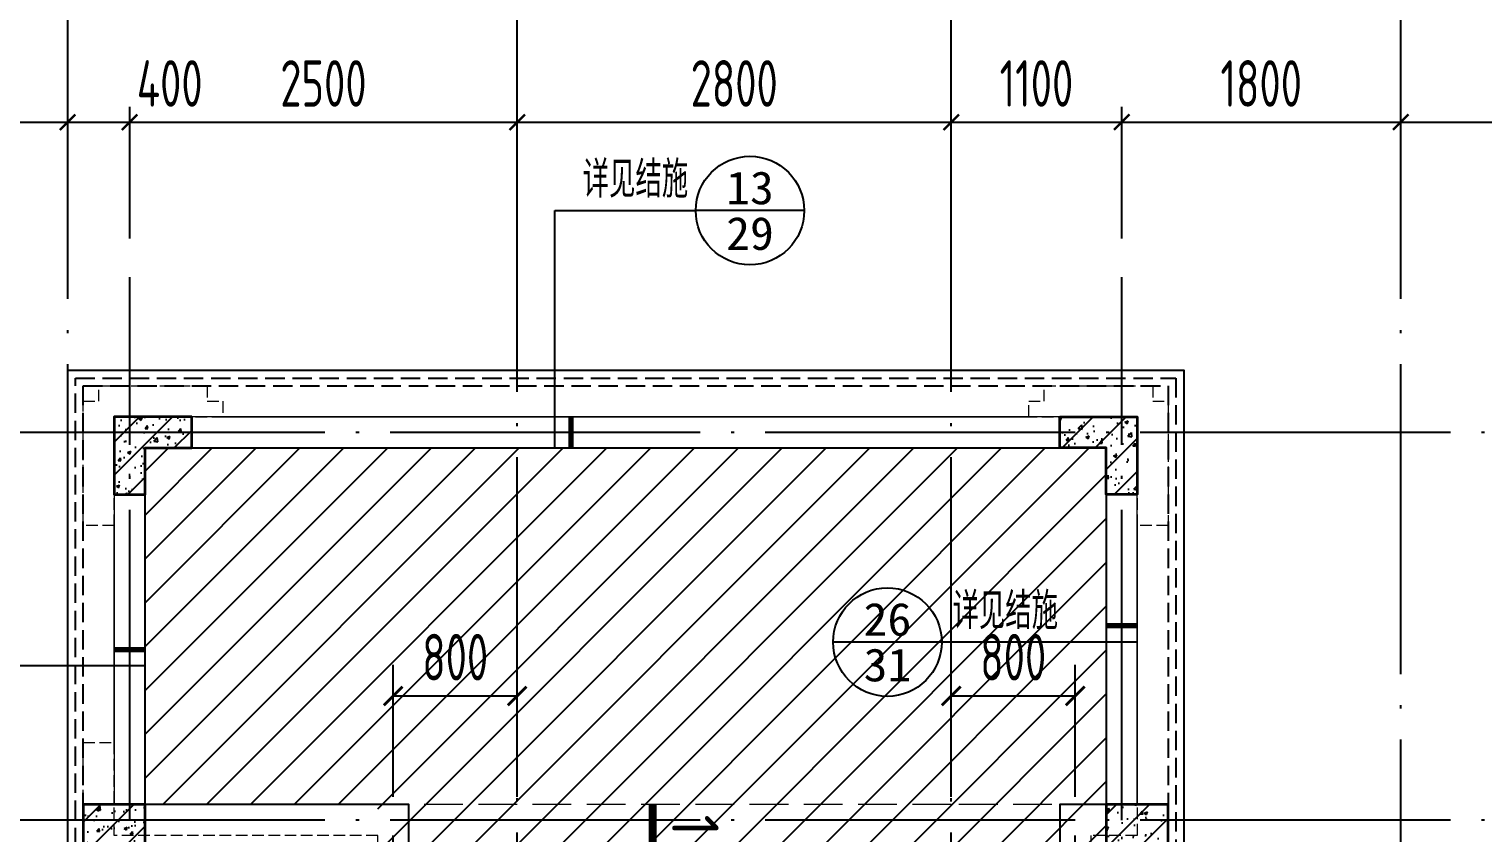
# Model space of a CAD drawing. Extents: x -812054 to 22247, y -644080 to 1003627.
# Drawn here: x -360705 to -351326, y -214443 to -209260 of the extents above; entities that cross this region are included whole.
import ezdxf
from ezdxf.enums import TextEntityAlignment as Align

# ---------------------------------------------------------------- set-up
doc = ezdxf.new("R2010")
doc.units = 0
doc.header["$LTSCALE"] = 1000
for name, pattern in [('__DASH', [0.35, 0.25, -0.1]), ('DASH', [0.35, 0.25, -0.1]), ('DOTE', [2.42, 2, -0.2, 0.02, -0.2])]:
    doc.linetypes.add(name, pattern=pattern)
doc.layers.get('0').update_dxf_attribs({"linetype": 'CONTINUOUS'})
doc.layers.get('DEFPOINTS').update_dxf_attribs({"linetype": 'CONTINUOUS'})
for name, color, linetype in [('A-AXIS', 1, 'CONTINUOUS'), ('A-DOTE', 10, 'DOTE'), ('DIM_IDEN', 67, 'CONTINUOUS'), ('PUB_TEXT', 2, 'CONTINUOUS'), ('ROOF', 183, 'CONTINUOUS'), ('S-B板填充', 251, 'CONTINUOUS'), ('S-L主梁线', 4, 'DASH'), ('S-Q墙填充', 252, 'CONTINUOUS'), ('S-Q墙标注', 3, 'CONTINUOUS'), ('S-Y一般标注', 3, 'CONTINUOUS'), ('S-Z柱填充', 252, 'CONTINUOUS'), ('S-Z柱实线', 6, 'CONTINUOUS'), ('THICK', 6, 'CONTINUOUS')]:
    doc.layers.add(name, color=color, linetype=linetype)
doc.layers.add('平面-看线', color=45, linetype='CONTINUOUS', lineweight=15)
doc.styles.add('_TCH_AXIS', font='COMPLEX', dxfattribs={"bigfont": 'GBCBIG'})
doc.styles.add('_TCH_LABEL', font='simhei.ttf')
doc.styles.add('TSSD_DIMENSION', font='Tssdeng.shx', dxfattribs={"width": 0.7, "bigfont": 'tssdchn.shx'})
doc.styles.add('TSSD_Label', font='Tssdeng.shx', dxfattribs={"width": 0.7, "bigfont": 'hztxt.shx'})
doc.styles.add('TSSD_REIN', font='tssdeng.shx', dxfattribs={"width": 0.7, "height": 300, "bigfont": 'tssdchn.shx'})
doc.styles.add('结构文字', font='zstxt.shx', dxfattribs={"width": 0.7, "bigfont": 'zshz.shx'})
doc.dimstyles.new('STRUCK', dxfattribs={"dimtxt": 400, "dimasz": 121, "dimexe": 200, "dimexo": 150, "dimgap": 115, "dimtad": 1, "dimdec": 0, "dimdsep": 46, "dimtxsty": '结构文字', "dimblk": 'ARCHTICK', "dimcen": 400, "dimclrd": 3, "dimclre": 3, "dimclrt": 7, "dimadec": 0, "dimazin": 0, "dimtfac": 1, "dimtdec": 0, "dimtix": 1, "dimtmove": 2, "dimatfit": 3, "dimldrblk": '_DIMX', "dimfxl": 1, "dimtolj": 1, "dimtzin": 0, "dimarcsym": 0})
doc.dimstyles.new('TSSD_100_100', dxfattribs={"dimtxt": 300, "dimasz": 100, "dimexe": 100, "dimexo": 250, "dimgap": 100, "dimtad": 1, "dimdec": 0, "dimzin": 0, "dimdsep": 46, "dimtxsty": 'TSSD_DIMENSION', "dimblk": 'ARCHTICK', "dimcen": 0, "dimdle": 100, "dimclrt": 7, "dimadec": 0, "dimazin": 0, "dimtfac": 1, "dimtdec": 0, "dimtix": 1, "dimtmove": 2, "dimatfit": 3, "dimldrblk": 'ARCHTICK', "dimfxl": 1, "dimtolj": 1, "dimtzin": 0, "dimarcsym": 0})
pattern_1 = [(50, (46738.58, -83346.06), (215.17805, -18.82564), [22.5, -247.5]), (355, (46738.58, -83346.06), (-41.6254, 225.65764), [18, -198]), (100.4514, (46756.5, -83347.63), (173.55281, 206.83186), [19.12206, -210.34263]), (46.1842, (46738.58, -83286.06), (320.1723, -49.6557), [33.75, -371.25]), (96.6356, (46765.26, -83290.2), (280.3988, 292.23536), [28.6831, -315.5139]), (351.1842, (46738.58, -83286.06), (280.3986, 292.2356), [27, -297]), (21, (46768.58, -83301.06), (179.07212, -120.78567), [22.5, -247.5]), (326, (46768.58, -83301.06), (72.9946, 217.545), [18, -198]), (71.4514, (46783.5, -83311.13), (252.0668, 96.75915), [19.12206, -210.34263]), (37.5, (46738.58, -83346.06), (3.647957, 99.868156), [0, -195.6, 0, -201, 0, -198.75]), (7.5, (46738.58, -83346.06), (78.92086, 118.32351), [0, -114.6, 0, -191.1, 0, -75.75]), (327.5, (46671.68, -83346.06), (160.14673, -6.76646), [0, -75, 0, -234, 0, -310.5]), (317.5, (46641.68, -83346.06), (174.95585, 30.0315), [0, -97.5, 0, -155.4, 0, -220.5]), (45, (46738.58, -83346.06), (-106.06602, 106.06602), [])]

# ---------------------------------------------------------------- blocks, each defined once
blk = doc.blocks.new('_ArchTick')
at = {"color": 0, "linetype": 'ByBlock', "const_width": 0.15}
blk.add_lwpolyline([(-0.5, -0.5), (0.5, 0.5)], dxfattribs=at)
blk = doc.blocks.new('*D66')
at = {"layer": 'DEFPOINTS', "color": 0, "transparency": 16777216}
for p in [(12800, 22100), (11100, 21100), (12800, 21100)]:
    blk.add_point(p, dxfattribs=at)
at = {"layer": 'S-Y一般标注', "color": 0, "lineweight": -2, "transparency": 16777216}
for p, q in [((11100, 21350), (11100, 22200)), ((12800, 21350), (12800, 22200)), ((11000, 22100), (12900, 22100))]:
    blk.add_line(p, q, dxfattribs=at)
at = {"layer": 'S-Y一般标注', "color": 0, "lineweight": -2, "transparency": 16777216, "xscale": 100, "yscale": 100, "zscale": 100, "rotation": 180}
blk.add_blockref('_ArchTick', (11100, 22100), dxfattribs=at)
at = {"layer": 'S-Y一般标注', "color": 0, "lineweight": -2, "transparency": 16777216, "xscale": 100, "yscale": 100, "zscale": 100}
blk.add_blockref('_ArchTick', (12800, 22100), dxfattribs=at)
at = {"layer": 'S-Y一般标注', "color": 7, "transparency": 16777216, "insert": (11950, 22350), "char_height": 300, "attachment_point": 5, "style": 'TSSD_DIMENSION'}
blk.add_mtext('\\A1;1700', dxfattribs=at)
blk = doc.blocks.new('*D67')
at = {"layer": 'DEFPOINTS', "color": 0, "transparency": 16777216}
for p in [(13200, 22100), (12800, 21100), (13200, 21100)]:
    blk.add_point(p, dxfattribs=at)
at = {"layer": 'S-Y一般标注', "color": 0, "lineweight": -2, "transparency": 16777216}
for p, q in [((12800, 21350), (12800, 22200)), ((13200, 21350), (13200, 22200)), ((12700, 22100), (13300, 22100))]:
    blk.add_line(p, q, dxfattribs=at)
at = {"layer": 'S-Y一般标注', "color": 0, "lineweight": -2, "transparency": 16777216, "xscale": 100, "yscale": 100, "zscale": 100, "rotation": 180}
blk.add_blockref('_ArchTick', (12800, 22100), dxfattribs=at)
at = {"layer": 'S-Y一般标注', "color": 0, "lineweight": -2, "transparency": 16777216, "xscale": 100, "yscale": 100, "zscale": 100}
blk.add_blockref('_ArchTick', (13200, 22100), dxfattribs=at)
at = {"layer": 'S-Y一般标注', "color": 7, "transparency": 16777216, "insert": (13458.1, 22350), "char_height": 300, "attachment_point": 5, "style": 'TSSD_DIMENSION'}
blk.add_mtext('\\A1;400', dxfattribs=at)
blk = doc.blocks.new('*D68')
at = {"layer": 'DEFPOINTS', "color": 0, "transparency": 16777216}
for p in [(18500, 22100), (15700, 21100), (18500, 21100)]:
    blk.add_point(p, dxfattribs=at)
at = {"layer": 'S-Y一般标注', "color": 0, "lineweight": -2, "transparency": 16777216}
for p, q in [((15700, 21350), (15700, 22200)), ((18500, 21350), (18500, 22200)), ((15600, 22100), (18600, 22100))]:
    blk.add_line(p, q, dxfattribs=at)
at = {"layer": 'S-Y一般标注', "color": 0, "lineweight": -2, "transparency": 16777216, "xscale": 100, "yscale": 100, "zscale": 100, "rotation": 180}
blk.add_blockref('_ArchTick', (15700, 22100), dxfattribs=at)
at = {"layer": 'S-Y一般标注', "color": 0, "lineweight": -2, "transparency": 16777216, "xscale": 100, "yscale": 100, "zscale": 100}
blk.add_blockref('_ArchTick', (18500, 22100), dxfattribs=at)
at = {"layer": 'S-Y一般标注', "color": 7, "transparency": 16777216, "insert": (17100, 22350), "char_height": 300, "attachment_point": 5, "style": 'TSSD_DIMENSION'}
blk.add_mtext('\\A1;2800', dxfattribs=at)
blk = doc.blocks.new('*D69')
at = {"layer": 'DEFPOINTS', "color": 0, "transparency": 16777216}
for p in [(19600, 22100), (18500, 21100), (19600, 21100)]:
    blk.add_point(p, dxfattribs=at)
at = {"layer": 'S-Y一般标注', "color": 0, "lineweight": -2, "transparency": 16777216}
for p, q in [((18500, 21350), (18500, 22200)), ((19600, 21350), (19600, 22200)), ((18400, 22100), (19700, 22100))]:
    blk.add_line(p, q, dxfattribs=at)
at = {"layer": 'S-Y一般标注', "color": 0, "lineweight": -2, "transparency": 16777216, "xscale": 100, "yscale": 100, "zscale": 100, "rotation": 180}
blk.add_blockref('_ArchTick', (18500, 22100), dxfattribs=at)
at = {"layer": 'S-Y一般标注', "color": 0, "lineweight": -2, "transparency": 16777216, "xscale": 100, "yscale": 100, "zscale": 100}
blk.add_blockref('_ArchTick', (19600, 22100), dxfattribs=at)
at = {"layer": 'S-Y一般标注', "color": 7, "transparency": 16777216, "insert": (19050, 22350), "char_height": 300, "attachment_point": 5, "style": 'TSSD_DIMENSION'}
blk.add_mtext('\\A1;1100', dxfattribs=at)
blk = doc.blocks.new('*D70')
at = {"layer": 'DEFPOINTS', "color": 0, "transparency": 16777216}
for p in [(23100, 22100), (21400, 21100), (23100, 21100)]:
    blk.add_point(p, dxfattribs=at)
at = {"layer": 'S-Y一般标注', "color": 0, "lineweight": -2, "transparency": 16777216}
for p, q in [((21400, 21350), (21400, 22200)), ((23100, 21350), (23100, 22200)), ((21300, 22100), (23200, 22100))]:
    blk.add_line(p, q, dxfattribs=at)
at = {"layer": 'S-Y一般标注', "color": 0, "lineweight": -2, "transparency": 16777216, "xscale": 100, "yscale": 100, "zscale": 100, "rotation": 180}
blk.add_blockref('_ArchTick', (21400, 22100), dxfattribs=at)
at = {"layer": 'S-Y一般标注', "color": 0, "lineweight": -2, "transparency": 16777216, "xscale": 100, "yscale": 100, "zscale": 100}
blk.add_blockref('_ArchTick', (23100, 22100), dxfattribs=at)
at = {"layer": 'S-Y一般标注', "color": 7, "transparency": 16777216, "insert": (22250, 22350), "char_height": 300, "attachment_point": 5, "style": 'TSSD_DIMENSION'}
blk.add_mtext('\\A1;1700', dxfattribs=at)
blk = doc.blocks.new('*D98')
at = {"layer": 'DEFPOINTS', "color": 0, "transparency": 16777216}
for p in [(15700, 22100), (13200, 21100), (15700, 21100)]:
    blk.add_point(p, dxfattribs=at)
at = {"layer": 'S-Y一般标注', "color": 0, "lineweight": -2, "transparency": 16777216}
for p, q in [((13200, 21350), (13200, 22200)), ((15700, 21350), (15700, 22200)), ((13100, 22100), (15800, 22100))]:
    blk.add_line(p, q, dxfattribs=at)
at = {"layer": 'S-Y一般标注', "color": 0, "lineweight": -2, "transparency": 16777216, "xscale": 100, "yscale": 100, "zscale": 100, "rotation": 180}
blk.add_blockref('_ArchTick', (13200, 22100), dxfattribs=at)
at = {"layer": 'S-Y一般标注', "color": 0, "lineweight": -2, "transparency": 16777216, "xscale": 100, "yscale": 100, "zscale": 100}
blk.add_blockref('_ArchTick', (15700, 22100), dxfattribs=at)
at = {"layer": 'S-Y一般标注', "color": 7, "transparency": 16777216, "insert": (14450, 22350), "char_height": 300, "attachment_point": 5, "style": 'TSSD_DIMENSION'}
blk.add_mtext('\\A1;2500', dxfattribs=at)
blk = doc.blocks.new('*D99')
at = {"layer": 'DEFPOINTS', "color": 0, "transparency": 16777216}
for p in [(21400, 22100), (19600, 21100), (21400, 21100)]:
    blk.add_point(p, dxfattribs=at)
at = {"layer": 'S-Y一般标注', "color": 0, "lineweight": -2, "transparency": 16777216}
for p, q in [((19600, 21350), (19600, 22200)), ((21400, 21350), (21400, 22200)), ((19500, 22100), (21500, 22100))]:
    blk.add_line(p, q, dxfattribs=at)
at = {"layer": 'S-Y一般标注', "color": 0, "lineweight": -2, "transparency": 16777216, "xscale": 100, "yscale": 100, "zscale": 100, "rotation": 180}
blk.add_blockref('_ArchTick', (19600, 22100), dxfattribs=at)
at = {"layer": 'S-Y一般标注', "color": 0, "lineweight": -2, "transparency": 16777216, "xscale": 100, "yscale": 100, "zscale": 100}
blk.add_blockref('_ArchTick', (21400, 22100), dxfattribs=at)
at = {"layer": 'S-Y一般标注', "color": 7, "transparency": 16777216, "insert": (20500, 22350), "char_height": 300, "attachment_point": 5, "style": 'TSSD_DIMENSION'}
blk.add_mtext('\\A1;1800', dxfattribs=at)
blk = doc.blocks.new('20210729.03492876')
at = {"layer": 'ROOF', "ltscale": 0.8}
for points in [[(10500, 13200), (8500, 13200), (8500, 16500), (15700, 16500), (15700, 12900), (15100, 12900)], [(10700, 13250), (10700, 13700), (9000, 13700), (9000, 16000), (15200, 16000), (15200, 13700), (14900, 13700), (14900, 13250)]]:
    blk.add_lwpolyline(points, dxfattribs=at)
at = {"layer": 'ROOF', "linetype": '__DASH', "ltscale": 0.5}
for points in [[(10500, 13250), (8550, 13250), (8550, 16450), (15650, 16450), (15650, 12950), (15100, 12950)], [(10500, 13300), (8600, 13300), (8600, 16400), (15600, 16400), (15600, 13000), (15100, 13000)]]:
    blk.add_lwpolyline(points, dxfattribs=at)
at = {"layer": '平面-看线', "linetype": 'DASH', "ltscale": 0.3}
for points in [[(8600, 13300), (8600, 14100), (8800, 14100), (8800, 15500), (8600.3, 15500), (8600.3, 16300), (8700.3, 16300), (8700.3, 16400), (8990.3, 16400), (8990.3, 16400), (9110.3, 16400), (9110.3, 16400), (9400.3, 16400), (9400.3, 16300), (9500.3, 16300), (9500.3, 16200), (14699.7, 16200), (14699.7, 16300), (14799.7, 16300), (14799.7, 16400), (15089.7, 16400), (15089.7, 16400), (15209.7, 16400), (15209.7, 16400), (15499.7, 16400), (15499.7, 16300), (15599.7, 16300), (15599.7, 15500), (15400, 15500), (15400, 13700), (15600, 13700), (15600, 13000)], [(10500, 13250), (10500, 13500), (8800, 13500), (8800, 16200), (15400, 16200), (15400, 13500), (15100, 13500), (15100, 13250)]]:
    blk.add_lwpolyline(points, dxfattribs=at)
blk = doc.blocks.new('20210807.15313138')
at = {"layer": 'S-Z柱填充'}
h = blk.add_hatch(dxfattribs=at)
h.set_pattern_fill('ARMORED', color=256, scale=30, style=0)
h.set_pattern_definition(pattern_1)
h.paths.add_polyline_path([(70015.7, 72539.5), (69515.7, 72539.5), (69515.7, 72039.5), (69715.7, 72039.5), (69715.7, 72339.5), (70015.7, 72339.5)])
h = blk.add_hatch(dxfattribs=at)
h.set_pattern_fill('ARMORED', color=256, scale=30, style=0)
h.set_pattern_definition(pattern_1)
h.paths.add_polyline_path([(75615.6, 72539.5), (76115.6, 72539.5), (76115.6, 72039.5), (75915.6, 72039.5), (75915.6, 72339.5), (75615.6, 72339.5)])
h = blk.add_hatch(dxfattribs=at)
h.set_pattern_fill('ARMORED', color=256, scale=30, style=0)
h.set_pattern_definition([(50, (-310092.94, 38050.78), (215.178055, -18.82564), [22.5, -247.5]), (355, (-310092.94, 38050.78), (-41.6254, 225.65764), [18, -198]), (100.4514, (-310075.01, 38049.2), (173.55281, 206.83186), [19.12206, -210.34263]), (46.1842, (-310092.94, 38110.78), (320.17231, -49.6557), [33.75, -371.25]), (96.6356, (-310066.26, 38106.64), (280.3988, 292.23536), [28.6831, -315.5139]), (351.1842, (-310092.94, 38110.78), (280.39858, 292.23558), [27, -297]), (21, (-310062.94, 38095.78), (179.072116, -120.78567), [22.5, -247.5]), (326, (-310062.94, 38095.78), (72.9946, 217.54501), [18, -198]), (71.4514, (-310048.02, 38085.71), (252.06679, 96.75915), [19.12206, -210.34263]), (37.5, (-310092.945, 38050.78), (3.647957, 99.868156), [0, -195.6, 0, -201, 0, -198.75]), (7.5, (-310092.94, 38050.78), (78.92086, 118.323514), [0, -114.6, 0, -191.1, 0, -75.75]), (327.5, (-310159.845, 38050.78), (160.146731, -6.766462), [0, -75, 0, -234, 0, -310.5]), (317.5, (-310189.84, 38050.78), (174.95585, 30.031495), [0, -97.5, 0, -155.4, 0, -220.5]), (45, (-310092.94, 38050.78), (-106.06602, 106.06602), [])])
h.paths.add_polyline_path([(69715.6, 70039.5), (69315.6, 70039.5), (69315.6, 69639.5), (69715.6, 69639.5)])
h = blk.add_hatch(dxfattribs=at)
h.set_pattern_fill('ARMORED', color=256, scale=30, style=0)
h.set_pattern_definition([(50, (-309692.94, 38050.78), (215.178055, -18.82564), [22.5, -247.5]), (355, (-309692.94, 38050.78), (-41.6254, 225.65764), [18, -198]), (100.4514, (-309675.01, 38049.21), (173.55281, 206.83186), [19.12206, -210.34263]), (46.1842, (-309692.94, 38110.78), (320.17231, -49.6557), [33.75, -371.25]), (96.6356, (-309666.26, 38106.64), (280.3988, 292.23536), [28.6831, -315.5139]), (351.1842, (-309692.94, 38110.78), (280.39858, 292.23558), [27, -297]), (21, (-309662.94, 38095.78), (179.072116, -120.78567), [22.5, -247.5]), (326, (-309662.94, 38095.78), (72.9946, 217.54501), [18, -198]), (71.4514, (-309648.02, 38085.71), (252.06679, 96.75915), [19.12206, -210.34263]), (37.5, (-309692.945, 38050.78), (3.647957, 99.868156), [0, -195.6, 0, -201, 0, -198.75]), (7.5, (-309692.94, 38050.78), (78.92086, 118.323514), [0, -114.6, 0, -191.1, 0, -75.75]), (327.5, (-309759.845, 38050.78), (160.146731, -6.766462), [0, -75, 0, -234, 0, -310.5]), (317.5, (-309789.84, 38050.78), (174.95585, 30.031495), [0, -97.5, 0, -155.4, 0, -220.5]), (45, (-309692.94, 38050.78), (-106.06602, 106.06602), [])])
h.paths.add_polyline_path([(76315.6, 70039.5), (75915.6, 70039.5), (75915.6, 69639.5), (76315.6, 69639.5)])
at = {"layer": 'S-L主梁线', "linetype": 'ByBlock', "lineweight": 18}
for p, q in [((75715.6, 72539.5), (70015.7, 72539.5)), ((76115.6, 70039.5), (76115.6, 72139.5)), ((69515.7, 72039.5), (69515.6, 70039.5))]:
    blk.add_line(p, q, dxfattribs=at)
at = {"layer": 'S-L主梁线', "linetype": 'DASH', "lineweight": 18}
for p, q in [((70015.7, 72339.5), (75715.6, 72339.5)), ((75915.6, 72139.5), (75915.6, 70039.5)), ((69715.6, 70039.5), (69715.6, 72039.5)), ((71315.2, 70039.6), (69715.6, 70039.5)), ((72115.6, 70039.7), (71315.1, 70039.6)), ((74914.9, 70039.7), (72115.6, 70039.7)), ((75915.6, 70039.7), (74914.9, 70039.7))]:
    blk.add_line(p, q, dxfattribs=at)
at = {"layer": 'S-Z柱实线', "lineweight": 35}
for points in [[(70015.7, 72539.5), (69515.7, 72539.5), (69515.7, 72039.5), (69715.7, 72039.5), (69715.7, 72339.5), (70015.7, 72339.5), (70015.7, 72539.5)], [(75615.6, 72539.5), (76115.6, 72539.5), (76115.6, 72039.5), (75915.6, 72039.5), (75915.6, 72339.5), (75615.6, 72339.5), (75615.6, 72539.5)]]:
    blk.add_lwpolyline(points, dxfattribs=at)
for points in [[(69715.6, 70039.5), (69315.6, 70039.5), (69315.6, 69639.5), (69715.6, 69639.5)], [(76315.6, 70039.5), (75915.6, 70039.5), (75915.6, 69639.5), (76315.6, 69639.5)]]:
    blk.add_lwpolyline(points, close=True, dxfattribs=at)
blk = doc.blocks.new('*D1310')
at = {"layer": 'DEFPOINTS', "color": 0, "transparency": 16777216}
for p in [(-357556.5, -213560.1), (-358356.5, -214360.1), (-357556.5, -214360.1)]:
    blk.add_point(p, dxfattribs=at)
at = {"layer": 'S-Q墙标注', "color": 3, "lineweight": -2, "transparency": 16777216}
for p, q in [((-358356.5, -214210.1), (-358356.5, -213360.1)), ((-357556.5, -214210.1), (-357556.5, -213360.1)), ((-358356.5, -213560.1), (-357556.5, -213560.1))]:
    blk.add_line(p, q, dxfattribs=at)
at = {"layer": 'S-Q墙标注', "color": 3, "lineweight": -2, "transparency": 16777216, "xscale": 121, "yscale": 121, "zscale": 121, "rotation": 180}
blk.add_blockref('_ArchTick', (-358356.5, -213560.1), dxfattribs=at)
at = {"layer": 'S-Q墙标注', "color": 3, "lineweight": -2, "transparency": 16777216, "xscale": 121, "yscale": 121, "zscale": 121}
blk.add_blockref('_ArchTick', (-357556.5, -213560.1), dxfattribs=at)
at = {"layer": 'S-Q墙标注', "color": 7, "transparency": 16777216, "insert": (-357956.5, -213310.1), "char_height": 300, "attachment_point": 5, "style": 'TSSD_REIN'}
blk.add_mtext('\\A1;800', dxfattribs=at)
blk = doc.blocks.new('_DIMX')
blk.add_line((-150, 0), (150, 0))
at = {"const_width": 50}
blk.add_lwpolyline([(-70, -70), (70, 70)], dxfattribs=at)
blk = doc.blocks.new('*D1311')
at = {"layer": 'DEFPOINTS', "color": 0, "transparency": 16777216}
for p in [(-353956.5, -213560.1), (-354756.5, -214360.1), (-353956.5, -214360.1)]:
    blk.add_point(p, dxfattribs=at)
at = {"layer": 'S-Q墙标注', "color": 3, "lineweight": -2, "transparency": 16777216}
for p, q in [((-354756.5, -214210.1), (-354756.5, -213360.1)), ((-353956.5, -214210.1), (-353956.5, -213360.1)), ((-354756.5, -213560.1), (-353956.5, -213560.1))]:
    blk.add_line(p, q, dxfattribs=at)
at = {"layer": 'S-Q墙标注', "color": 3, "lineweight": -2, "transparency": 16777216, "xscale": 121, "yscale": 121, "zscale": 121, "rotation": 180}
blk.add_blockref('_ArchTick', (-354756.5, -213560.1), dxfattribs=at)
at = {"layer": 'S-Q墙标注', "color": 3, "lineweight": -2, "transparency": 16777216, "xscale": 121, "yscale": 121, "zscale": 121}
blk.add_blockref('_ArchTick', (-353956.5, -213560.1), dxfattribs=at)
at = {"layer": 'S-Q墙标注', "color": 7, "transparency": 16777216, "insert": (-354356.5, -213310.1), "char_height": 300, "attachment_point": 5, "style": 'TSSD_REIN'}
blk.add_mtext('\\A1;800', dxfattribs=at)
blk = doc.blocks.new('20210811.10154474')
at = {"layer": 'DIM_IDEN'}
for p, q in [((11689.9, 18334.7), (12598.9, 18334.7)), ((11689.9, 16804.7), (11689.9, 18334.7)), ((13298.9, 18334.7), (12598.9, 18334.7)), ((14185.6, 15552.2), (13485.6, 15552.2)), ((15030.4, 15552.2), (14185.6, 15552.2)), ((15447.1, 15552.2), (15030.4, 15552.2)), ((8321.2, 15398.5), (7552.1, 15398.5)), ((9047.1, 15398.5), (8321.2, 15398.5))]:
    blk.add_line(p, q, dxfattribs=at)
at = {"layer": 'DIM_IDEN', "const_width": 35}
for points in [[(11794.9, 16804.7), (11794.9, 17004.6)], [(15447.1, 15657.2), (15247.1, 15657.2)], [(9047.1, 15503.5), (8847.1, 15503.5)]]:
    blk.add_lwpolyline(points, dxfattribs=at)
at = {"layer": 'DIM_IDEN'}
for centre in [(12948.9, 18334.7), (13835.6, 15552.2)]:
    blk.add_circle(centre, 350, dxfattribs=at)
at = {"layer": 'PUB_TEXT', "style": '_TCH_AXIS'}
for p in [(11869.5, 18417.8), (14255.7, 15635.3)]:
    blk.add_text('详见结施', height=236.31, dxfattribs=at).set_placement(p)
at = {"layer": 'PUB_TEXT', "style": '_TCH_LABEL'}
for s, height, width, p, p2 in [('13', 212.7, 1.00565, (12795.1, 18375.4), (13102.8, 18375.4)), ('29', 212.7, 1.00565, (12795.1, 18081.3), (13102.8, 18081.3)), ('26', 212.33, 1.011364, (13681.2, 15592.9), (13990, 15592.9)), ('31', 212.7, 1.00565, (13681.8, 15298.8), (13989.4, 15298.8))]:
    blk.add_text(s, height=height, dxfattribs=dict(at, width=width)).set_placement(p, p2, align=Align.FIT)
blk = doc.blocks.new('20210726.16350016')
at = {"layer": 'A-AXIS'}
for p, q in [((12800, 21100), (12800, 23900)), ((15700, 21100), (15700, 23900)), ((18500, 21100), (18500, 23900)), ((21400, 21100), (21400, 23900))]:
    blk.add_line(p, q, dxfattribs=at)
at = {"layer": 'A-DOTE'}
for p, q in [((12800, 13700), (12800, 21100)), ((13200, 17600), (13200, 21100)), ((15700, 13100.3), (15700, 21100)), ((18500, 13100.3), (18500, 21100)), ((19600, 17600), (19600, 21100)), ((21400, 13700), (21400, 21100)), ((55600, 20100), (3600, 20100)), ((55600, 17600), (3600, 17600)), ((14900, 15500), (14900, 17600)), ((19300, 15500), (19300, 17600))]:
    blk.add_line(p, q, dxfattribs=at)
at = {"layer": 'S-Y一般标注'}
for base, p1, p2, picture, middle in [((12800, 22100), (11100, 21100), (12800, 21100), '*D66', (11950, 22350)), ((15700, 22100), (13200, 21100), (15700, 21100), '*D98', (14450, 22350)), ((18500, 22100), (15700, 21100), (18500, 21100), '*D68', (17100, 22350)), ((19600, 22100), (18500, 21100), (19600, 21100), '*D69', (19050, 22350)), ((21400, 22100), (19600, 21100), (21400, 21100), '*D99', (20500, 22350)), ((23100, 22100), (21400, 21100), (23100, 21100), '*D70', (22250, 22350))]:
    dim = blk.add_linear_dim(base=base, p1=p1, p2=p2, dimstyle='TSSD_100_100', dxfattribs=at)
    dim.commit()
    dim.dimension.update_dxf_attribs({"geometry": picture, "text_midpoint": middle})
dim = blk.add_linear_dim(base=(13200, 22100), p1=(12800, 21100), p2=(13200, 21100), dimstyle='TSSD_100_100', dxfattribs=at)
dim.commit()
dim.dimension.update_dxf_attribs({"geometry": '*D67', "text_midpoint": (13458.1, 22350), "dimtype": 160})

msp = doc.modelspace()

# ---------------------------------------------------------------- hatches: boundary and pattern name
at = {"layer": 'S-B板填充'}
h = msp.add_hatch(dxfattribs=at)
h.set_pattern_fill('METAL', color=256, scale=50, style=0)
h.set_pattern_definition([(45, (-270922.54, -366603.97), (-141.42136, 141.42136), [])])
edge = h.paths.add_edge_path()
edge.add_line((-358456.48, -214710.22), (-353756.48, -214709.99))
edge.add_line((-353756.48, -214709.99), (-353756.48, -214259.97))
edge.add_line((-353756.48, -214259.97), (-353756.48, -214060.11))
edge.add_line((-353756.48, -214060.11), (-353756.49, -211960.1))
edge.add_line((-353756.49, -211960.1), (-359956.47, -211960.1))
edge.add_line((-359956.47, -211960.1), (-359956.48, -214260.1))
edge.add_line((-359956.48, -214260.1), (-358456.49, -214260.1))
edge.add_line((-358456.49, -214260.1), (-358456.48, -214710.1))

# ---------------------------------------------------------------- linework, layer by layer
at = {"layer": 'THICK', "const_width": 50}
msp.add_lwpolyline([(-356682.5, -214554.98), (-356682.5, -214254.98)], dxfattribs=at)

# ---------------------------------------------------------------- block references
msp.add_blockref('20210729.03492876', (-368956.48, -227960.1))
at = {"layer": 'A-DOTE'}
msp.add_blockref('20210726.16350016', (-373256.48, -231960.15), dxfattribs=at)
at = {"layer": 'PUB_TEXT'}
msp.add_blockref('20210811.10154474', (-369003.56, -228764.73), dxfattribs=at)
at = {"layer": 'S-Q墙填充'}
msp.add_blockref('20210807.15313138', (-429672.12, -284299.65), dxfattribs=at)

# ---------------------------------------------------------------- texts
at = {"layer": 'THICK', "style": 'TSSD_Label'}
msp.add_text('1', height=300, rotation=270, dxfattribs=at).set_placement((-356557.5, -214324.21))

# ---------------------------------------------------------------- dimensions: what is measured, and where the dimension line sits
at = {"layer": 'S-Q墙标注'}
for base, p1, p2, picture, middle in [((-357556.48, -213560.1), (-358356.48, -214360.1), (-357556.48, -214360.1), '*D1310', (-357956.48, -213310.1)), ((-353956.48, -213560.1), (-354756.48, -214360.1), (-353956.48, -214360.1), '*D1311', (-354356.48, -213310.1))]:
    dim = msp.add_linear_dim(base=base, p1=p1, p2=p2, dimstyle='STRUCK', override={"dimtxt": 300, "dimgap": 100, "dimtxsty": 'TSSD_REIN'}, dxfattribs=at)
    dim.commit()
    dim.dimension.update_dxf_attribs({"geometry": picture, "text_midpoint": middle})

doc.saveas('drawing.dxf')
